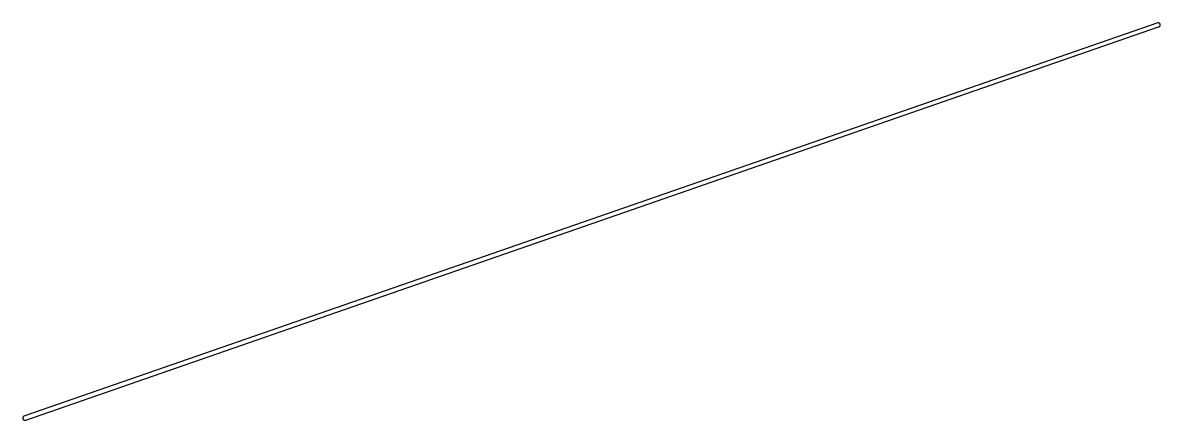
# Model space of a CAD drawing. Header units: metres. Extents: x -2754 to 5, y -958 to 5.
import ezdxf

# ---------------------------------------------------------------- set-up
doc = ezdxf.new("R2010")
doc.units = ezdxf.units.M

msp = doc.modelspace()

# ---------------------------------------------------------------- linework, layer by layer
for p, q in [((-1.1349, 4.86949), (-2751.54, -948.588)), ((-0.097671, 4.99904), (-1.1349, 4.86949)), ((0.943802, 4.91011), (-0.097671, 4.99904)), ((1.94405, 4.60657), (0.943802, 4.91011)), ((2.85933, 4.10173), (1.94405, 4.60657)), ((3.64964, 3.4176), (2.85933, 4.10173)), ((4.28046, 2.58411), (3.64964, 3.4176)), ((4.72418, 1.63768), (4.28046, 2.58411)), ((4.96144, 0.619675), (4.72418, 1.63768)), ((4.98186, -0.425385), (4.96144, 0.619675)), ((-2747.29, -957.642), (1.1349, -4.86949)), ((1.1349, -4.86949), (2.12253, -4.52711)), ((2.12253, -4.52711), (3.01738, -3.98689)), ((3.01738, -3.98689), (3.78036, -3.27242)), ((3.78036, -3.27242), (4.37813, -2.41492)), ((4.37813, -2.41492), (4.78455, -1.45189)), ((4.78455, -1.45189), (4.98186, -0.425385)), ((-2754.2, -951.663), (-2754.4, -952.69)), ((-2754.4, -952.69), (-2754.38, -953.735)), ((-2754.38, -953.735), (-2754.14, -954.753)), ((-2753.79, -950.7), (-2754.2, -951.663)), ((-2754.14, -954.753), (-2753.7, -955.699)), ((-2753.2, -949.843), (-2753.79, -950.7)), ((-2753.7, -955.699), (-2753.07, -956.533)), ((-2752.43, -949.128), (-2753.2, -949.843)), ((-2753.07, -956.533), (-2752.28, -957.217)), ((-2751.54, -948.588), (-2752.43, -949.128)), ((-2752.28, -957.217), (-2751.36, -957.722)), ((-2751.36, -957.722), (-2750.36, -958.025)), ((-2750.36, -958.025), (-2749.32, -958.114)), ((-2749.32, -958.114), (-2748.28, -957.985)), ((-2748.28, -957.985), (-2747.29, -957.642))]:
    msp.add_line(p, q)

doc.saveas('drawing.dxf')
